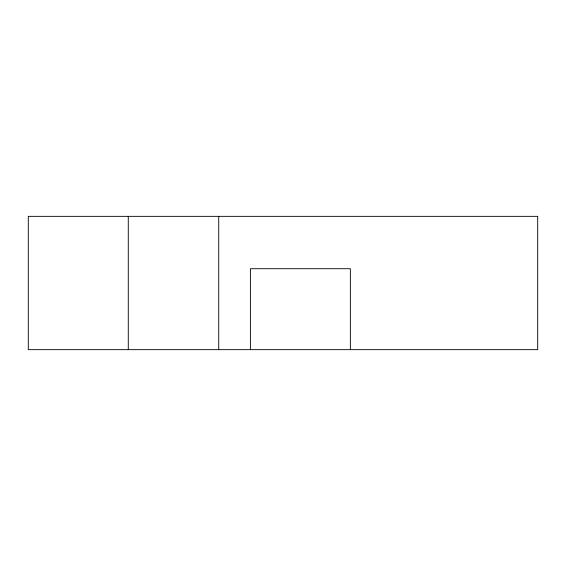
<?xml version="1.0" encoding="UTF-8"?>
<svg xmlns="http://www.w3.org/2000/svg" width="566" height="566" viewBox="0 0 566 566"><rect width="100%" height="100%" fill="white"/><g stroke="black" fill="none" stroke-linecap="round" stroke-linejoin="round"><path stroke-width="0.85" d="M350.368 349.654L350.368 268.716L250.391 268.716L250.391 349.654M218.731 216.346L218.731 349.654M128.277 216.346L128.277 349.654M537.7 216.346L28.3 216.346L28.3 349.654L537.7 349.654L537.7 216.346"/></g></svg>
